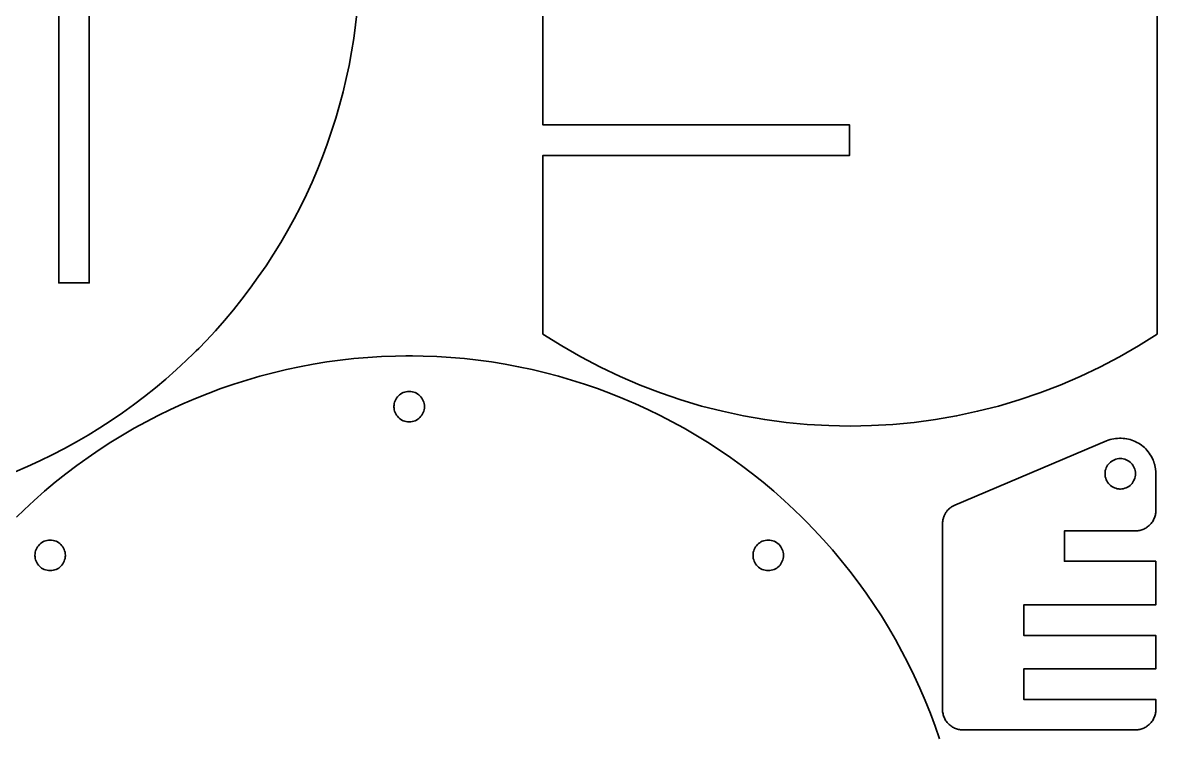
# Model space of a CAD drawing. Header units: millimetres. Extents: x 10 to 455, y -374 to -5.
# Drawn here: x 208.4 to 320.2, y -146.2 to -75.9 of the extents above; entities that cross this region are included whole.
import ezdxf

# ---------------------------------------------------------------- set-up
doc = ezdxf.new("R2010")
doc.units = ezdxf.units.MM
doc.header["$MEASUREMENT"] = 0
doc.layers.add('Layer 1', color=7, linetype='Continuous', lineweight=0)

msp = doc.modelspace()

# ---------------------------------------------------------------- linework, layer by layer
at = {"layer": 'Layer 1', "color": 7, "lineweight": 35}
for points in [[(320.16, -41.94), (320.16, -106.56), (318.3, -107.73), (316.42, -108.81), (314.5, -109.82), (312.55, -110.75), (310.58, -111.59), (308.58, -112.36), (306.56, -113.04), (304.52, -113.65), (302.46, -114.17), (300.39, -114.62), (298.31, -114.98), (296.22, -115.26), (294.12, -115.46), (292.01, -115.58), (289.91, -115.62), (287.8, -115.58), (285.69, -115.46), (283.6, -115.26), (281.5, -114.98), (279.42, -114.62), (277.35, -114.17), (275.29, -113.65), (273.25, -113.04), (271.24, -112.36), (269.24, -111.59), (267.26, -110.75), (265.32, -109.82), (263.4, -108.81), (261.51, -107.73), (259.66, -106.56), (259.66, -88.97), (289.86, -88.97), (289.86, -85.97), (259.66, -85.97), (259.66, -35.28)], [(241.37, -74.75), (241.22, -76.1), (241.04, -77.44), (240.82, -78.77), (240.57, -80.1), (240.29, -81.41), (239.98, -82.72), (239.64, -84.02), (239.26, -85.31), (238.86, -86.59), (238.42, -87.86), (237.95, -89.12), (237.45, -90.36), (236.93, -91.6), (236.37, -92.82), (235.78, -94.02), (235.16, -95.22), (234.51, -96.39), (233.84, -97.55), (233.13, -98.7), (232.4, -99.83), (231.64, -100.94), (230.85, -102.04), (230.03, -103.12), (229.19, -104.17), (228.31, -105.21), (227.41, -106.23), (226.49, -107.23), (225.77, -107.97), (225.53, -108.21), (225.29, -108.45), (224.55, -109.16), (223.56, -110.09), (222.54, -110.99), (221.5, -111.86), (220.44, -112.71), (219.36, -113.52), (218.27, -114.31), (217.16, -115.08), (216.03, -115.81), (214.88, -116.51), (213.72, -117.19), (212.54, -117.84), (211.35, -118.45), (210.14, -119.04), (208.92, -119.6), (207.69, -120.13)], [(207.84, -124.58), (208.58, -123.86), (209.58, -122.94), (210.6, -122.04), (211.64, -121.16), (212.7, -120.32), (213.77, -119.5), (214.87, -118.71), (215.98, -117.95), (217.11, -117.22), (218.26, -116.51), (219.42, -115.83), (220.59, -115.19), (221.79, -114.57), (222.99, -113.98), (224.21, -113.42), (225.45, -112.9), (226.69, -112.4), (227.95, -111.93), (229.22, -111.49), (230.5, -111.09), (231.79, -110.71), (233.09, -110.37), (234.4, -110.06), (235.71, -109.78), (237.04, -109.53), (238.37, -109.31), (239.71, -109.13), (241.06, -108.98), (242.41, -108.86), (243.77, -108.78), (245.13, -108.73), (246.15, -108.71), (246.49, -108.71), (246.83, -108.71), (247.86, -108.73), (249.22, -108.78), (250.58, -108.86), (251.93, -108.98), (253.28, -109.13), (254.61, -109.31), (255.95, -109.53), (257.27, -109.78), (258.59, -110.06), (259.9, -110.37), (261.2, -110.71), (262.49, -111.09), (263.77, -111.49), (265.04, -111.93), (266.3, -112.4), (267.54, -112.9), (268.77, -113.42), (269.99, -113.98), (271.2, -114.57), (272.39, -115.19), (273.57, -115.83), (274.73, -116.51), (275.88, -117.22), (277.01, -117.95), (278.12, -118.71), (279.21, -119.5), (280.29, -120.32), (281.35, -121.16), (282.39, -122.04), (283.41, -122.94), (284.41, -123.86), (285.14, -124.58), (285.38, -124.82), (285.63, -125.06), (286.34, -125.8), (287.26, -126.79), (288.16, -127.81), (289.04, -128.85), (289.88, -129.91), (290.7, -130.99), (291.49, -132.08), (292.25, -133.2), (292.99, -134.32), (293.69, -135.47), (294.37, -136.63), (295.01, -137.81), (295.63, -139), (296.22, -140.21), (296.78, -141.43), (297.31, -142.66), (297.81, -143.91), (298.27, -145.16), (298.71, -146.43)]]:
    msp.add_lwpolyline(points, dxfattribs=at)
at = {"layer": 'Layer 1', "color": 1, "lineweight": 35}
for points in [[(211.99, -37.12), (214.99, -37.12), (214.99, -101.52), (211.99, -101.52), (211.99, -37.12)], [(244.99, -113.71), (244.99, -113.67), (245, -113.56), (245.02, -113.41), (245.06, -113.26), (245.11, -113.13), (245.17, -112.99), (245.25, -112.87), (245.34, -112.75), (245.43, -112.65), (245.54, -112.55), (245.65, -112.47), (245.78, -112.39), (245.91, -112.33), (246.05, -112.28), (246.19, -112.24), (246.34, -112.22), (246.46, -112.21), (246.49, -112.21), (246.53, -112.21), (246.65, -112.22), (246.8, -112.24), (246.94, -112.28), (247.08, -112.33), (247.21, -112.39), (247.33, -112.47), (247.45, -112.55), (247.55, -112.65), (247.65, -112.75), (247.74, -112.87), (247.81, -112.99), (247.88, -113.13), (247.93, -113.26), (247.96, -113.41), (247.99, -113.56), (247.99, -113.67), (247.99, -113.71), (247.99, -113.75), (247.99, -113.86), (247.96, -114.01), (247.93, -114.16), (247.88, -114.29), (247.81, -114.42), (247.74, -114.55), (247.65, -114.66), (247.55, -114.77), (247.45, -114.87), (247.33, -114.95), (247.21, -115.03), (247.08, -115.09), (246.94, -115.14), (246.8, -115.18), (246.65, -115.2), (246.53, -115.21), (246.49, -115.21), (246.46, -115.21), (246.34, -115.2), (246.19, -115.18), (246.05, -115.14), (245.91, -115.09), (245.78, -115.03), (245.65, -114.95), (245.54, -114.87), (245.43, -114.77), (245.34, -114.66), (245.25, -114.55), (245.17, -114.42), (245.11, -114.29), (245.06, -114.16), (245.02, -114.01), (245, -113.86), (244.99, -113.75), (244.99, -113.71)], [(315.01, -120.32), (315.01, -120.28), (315.02, -120.16), (315.04, -120.01), (315.08, -119.87), (315.13, -119.73), (315.19, -119.6), (315.27, -119.48), (315.35, -119.36), (315.45, -119.26), (315.56, -119.16), (315.67, -119.07), (315.8, -119), (315.93, -118.94), (316.07, -118.88), (316.21, -118.85), (316.36, -118.82), (316.47, -118.82), (316.51, -118.82), (316.55, -118.82), (316.67, -118.82), (316.81, -118.85), (316.96, -118.88), (317.1, -118.94), (317.23, -119), (317.35, -119.07), (317.47, -119.16), (317.57, -119.26), (317.67, -119.36), (317.76, -119.48), (317.83, -119.6), (317.89, -119.73), (317.94, -119.87), (317.98, -120.01), (318, -120.16), (318.01, -120.28), (318.01, -120.32), (318.01, -120.35), (318, -120.47), (317.98, -120.62), (317.94, -120.76), (317.89, -120.9), (317.83, -121.03), (317.76, -121.16), (317.67, -121.27), (317.57, -121.38), (317.47, -121.47), (317.35, -121.56), (317.23, -121.64), (317.1, -121.7), (316.96, -121.75), (316.81, -121.79), (316.67, -121.81), (316.55, -121.82), (316.51, -121.82), (316.47, -121.82), (316.36, -121.81), (316.21, -121.79), (316.07, -121.75), (315.93, -121.7), (315.8, -121.64), (315.67, -121.56), (315.56, -121.47), (315.45, -121.38), (315.35, -121.27), (315.27, -121.16), (315.19, -121.03), (315.13, -120.9), (315.08, -120.76), (315.04, -120.62), (315.02, -120.47), (315.01, -120.35), (315.01, -120.32)], [(315.01, -120.32), (315.01, -120.28), (315.02, -120.16), (315.04, -120.01), (315.08, -119.87), (315.13, -119.73), (315.19, -119.6), (315.27, -119.48), (315.35, -119.36), (315.45, -119.26), (315.56, -119.16), (315.67, -119.07), (315.8, -119), (315.93, -118.94), (316.07, -118.88), (316.21, -118.85), (316.36, -118.82), (316.47, -118.82), (316.51, -118.82), (316.55, -118.82), (316.67, -118.82), (316.81, -118.85), (316.96, -118.88), (317.1, -118.94), (317.23, -119), (317.35, -119.07), (317.47, -119.16), (317.57, -119.26), (317.67, -119.36), (317.76, -119.48), (317.83, -119.6), (317.89, -119.73), (317.94, -119.87), (317.98, -120.01), (318, -120.16), (318.01, -120.28), (318.01, -120.32), (318.01, -120.35), (318, -120.47), (317.98, -120.62), (317.94, -120.76), (317.89, -120.9), (317.83, -121.03), (317.76, -121.16), (317.67, -121.27), (317.57, -121.38), (317.47, -121.47), (317.35, -121.56), (317.23, -121.64), (317.1, -121.7), (316.96, -121.75), (316.81, -121.79), (316.67, -121.81), (316.55, -121.82), (316.51, -121.82), (316.47, -121.82), (316.36, -121.81), (316.21, -121.79), (316.07, -121.75), (315.93, -121.7), (315.8, -121.64), (315.67, -121.56), (315.56, -121.47), (315.45, -121.38), (315.35, -121.27), (315.27, -121.16), (315.19, -121.03), (315.13, -120.9), (315.08, -120.76), (315.04, -120.62), (315.02, -120.47), (315.01, -120.35), (315.01, -120.32)], [(209.64, -128.35), (209.64, -128.32), (209.65, -128.2), (209.67, -128.05), (209.7, -127.91), (209.76, -127.77), (209.82, -127.64), (209.89, -127.52), (209.98, -127.4), (210.08, -127.29), (210.18, -127.2), (210.3, -127.11), (210.42, -127.03), (210.55, -126.97), (210.69, -126.92), (210.84, -126.88), (210.98, -126.86), (211.1, -126.85), (211.14, -126.85), (211.18, -126.85), (211.29, -126.86), (211.44, -126.88), (211.58, -126.92), (211.72, -126.97), (211.85, -127.03), (211.98, -127.11), (212.09, -127.2), (212.2, -127.29), (212.3, -127.4), (212.38, -127.52), (212.46, -127.64), (212.52, -127.77), (212.57, -127.91), (212.61, -128.05), (212.63, -128.2), (212.64, -128.32), (212.64, -128.35), (212.64, -128.39), (212.63, -128.51), (212.61, -128.66), (212.57, -128.8), (212.52, -128.94), (212.46, -129.07), (212.38, -129.19), (212.3, -129.31), (212.2, -129.41), (212.09, -129.51), (211.98, -129.6), (211.85, -129.67), (211.72, -129.74), (211.58, -129.79), (211.44, -129.82), (211.29, -129.85), (211.18, -129.85), (211.14, -129.85), (211.1, -129.85), (210.98, -129.85), (210.84, -129.82), (210.69, -129.79), (210.55, -129.74), (210.42, -129.67), (210.3, -129.6), (210.18, -129.51), (210.08, -129.41), (209.98, -129.31), (209.89, -129.19), (209.82, -129.07), (209.76, -128.94), (209.7, -128.8), (209.67, -128.66), (209.65, -128.51), (209.64, -128.39), (209.64, -128.35)], [(280.35, -128.35), (280.35, -128.32), (280.36, -128.2), (280.38, -128.05), (280.42, -127.91), (280.47, -127.77), (280.53, -127.64), (280.6, -127.52), (280.69, -127.4), (280.79, -127.29), (280.9, -127.2), (281.01, -127.11), (281.13, -127.03), (281.26, -126.97), (281.4, -126.92), (281.55, -126.88), (281.7, -126.86), (281.81, -126.85), (281.85, -126.85), (281.89, -126.85), (282, -126.86), (282.15, -126.88), (282.3, -126.92), (282.43, -126.97), (282.56, -127.03), (282.69, -127.11), (282.8, -127.2), (282.91, -127.29), (283.01, -127.4), (283.09, -127.52), (283.17, -127.64), (283.23, -127.77), (283.28, -127.91), (283.32, -128.05), (283.34, -128.2), (283.35, -128.32), (283.35, -128.35), (283.35, -128.39), (283.34, -128.51), (283.32, -128.66), (283.28, -128.8), (283.23, -128.94), (283.17, -129.07), (283.09, -129.19), (283.01, -129.31), (282.91, -129.41), (282.8, -129.51), (282.69, -129.6), (282.56, -129.67), (282.43, -129.74), (282.3, -129.79), (282.15, -129.82), (282, -129.85), (281.89, -129.85), (281.85, -129.85), (281.81, -129.85), (281.7, -129.85), (281.55, -129.82), (281.4, -129.79), (281.26, -129.74), (281.13, -129.67), (281.01, -129.6), (280.9, -129.51), (280.79, -129.41), (280.69, -129.31), (280.6, -129.19), (280.53, -129.07), (280.47, -128.94), (280.42, -128.8), (280.38, -128.66), (280.36, -128.51), (280.35, -128.39), (280.35, -128.35)]]:
    msp.add_lwpolyline(points, close=True, dxfattribs=at)
at = {"layer": 'Layer 1', "color": 7, "lineweight": 35}
msp.add_lwpolyline([(318.01, -125.94), (318.12, -125.94), (318.23, -125.93), (318.34, -125.91), (318.44, -125.89), (318.54, -125.87), (318.64, -125.84), (318.74, -125.8), (318.84, -125.76), (318.93, -125.72), (319.02, -125.67), (319.11, -125.61), (319.19, -125.55), (319.27, -125.49), (319.35, -125.42), (319.43, -125.35), (319.5, -125.28), (319.56, -125.2), (319.63, -125.12), (319.69, -125.04), (319.74, -124.95), (319.79, -124.86), (319.83, -124.77), (319.87, -124.67), (319.91, -124.57), (319.94, -124.47), (319.97, -124.37), (319.99, -124.26), (320, -124.16), (320.01, -124.05), (320.01, -123.94), (320.01, -120.32), (320.01, -120.27), (320.01, -120.23), (320.01, -120.18), (320.01, -120.14), (320, -120.09), (320, -120.05), (320, -120), (319.99, -119.96), (319.99, -119.91), (319.98, -119.87), (319.98, -119.82), (319.97, -119.78), (319.96, -119.73), (319.95, -119.69), (319.95, -119.65), (319.94, -119.6), (319.93, -119.56), (319.92, -119.51), (319.91, -119.47), (319.9, -119.43), (319.89, -119.38), (319.87, -119.34), (319.86, -119.3), (319.85, -119.25), (319.83, -119.21), (319.82, -119.17), (319.8, -119.12), (319.79, -119.08), (319.77, -119.04), (319.75, -119), (319.74, -118.95), (319.66, -118.78), (319.57, -118.61), (319.47, -118.45), (319.37, -118.29), (319.26, -118.15), (319.14, -118), (319.02, -117.87), (318.89, -117.74), (318.75, -117.62), (318.61, -117.51), (318.46, -117.41), (318.31, -117.31), (318.15, -117.23), (317.99, -117.15), (317.83, -117.07), (317.66, -117.01), (317.49, -116.96), (317.32, -116.91), (317.14, -116.87), (316.96, -116.85), (316.78, -116.83), (316.6, -116.82), (316.42, -116.82), (316.24, -116.83), (316.05, -116.85), (315.87, -116.88), (315.69, -116.91), (315.51, -116.96), (315.33, -117.02), (315.15, -117.09), (300.23, -123.4), (300.16, -123.43), (300.09, -123.46), (300.02, -123.5), (299.95, -123.54), (299.89, -123.59), (299.82, -123.63), (299.76, -123.68), (299.7, -123.73), (299.64, -123.78), (299.59, -123.84), (299.53, -123.89), (299.48, -123.95), (299.44, -124.01), (299.39, -124.07), (299.34, -124.13), (299.3, -124.2), (299.26, -124.27), (299.23, -124.33), (299.19, -124.4), (299.16, -124.47), (299.14, -124.55), (299.11, -124.62), (299.09, -124.69), (299.07, -124.77), (299.05, -124.85), (299.04, -124.92), (299.03, -125), (299.02, -125.08), (299.01, -125.16), (299.01, -125.24), (299.01, -143.54), (299.01, -143.65), (299.02, -143.76), (299.04, -143.86), (299.06, -143.97), (299.08, -144.07), (299.11, -144.17), (299.15, -144.27), (299.19, -144.36), (299.24, -144.46), (299.28, -144.55), (299.34, -144.64), (299.4, -144.72), (299.46, -144.8), (299.53, -144.88), (299.6, -144.95), (299.67, -145.02), (299.75, -145.09), (299.83, -145.15), (299.92, -145.21), (300, -145.27), (300.09, -145.32), (300.19, -145.36), (300.28, -145.4), (300.38, -145.44), (300.48, -145.47), (300.58, -145.49), (300.69, -145.51), (300.79, -145.53), (300.9, -145.54), (301.01, -145.54), (318.01, -145.54), (318.12, -145.54), (318.23, -145.53), (318.34, -145.51), (318.44, -145.49), (318.54, -145.47), (318.64, -145.44), (318.74, -145.4), (318.84, -145.36), (318.93, -145.32), (319.02, -145.27), (319.11, -145.21), (319.19, -145.15), (319.27, -145.09), (319.35, -145.02), (319.43, -144.95), (319.5, -144.88), (319.56, -144.8), (319.63, -144.72), (319.69, -144.64), (319.74, -144.55), (319.79, -144.46), (319.83, -144.36), (319.87, -144.27), (319.91, -144.17), (319.94, -144.07), (319.97, -143.97), (319.99, -143.86), (320, -143.76), (320.01, -143.65), (320.01, -143.54), (320.01, -142.54), (307.01, -142.54), (307.01, -139.54), (320.01, -139.54), (320.01, -136.24), (307.01, -136.24), (307.01, -133.24), (320.01, -133.24), (320.01, -128.94), (311.01, -128.94), (311.01, -125.94), (318.01, -125.94)], close=True, dxfattribs=at)

doc.saveas('drawing.dxf')
